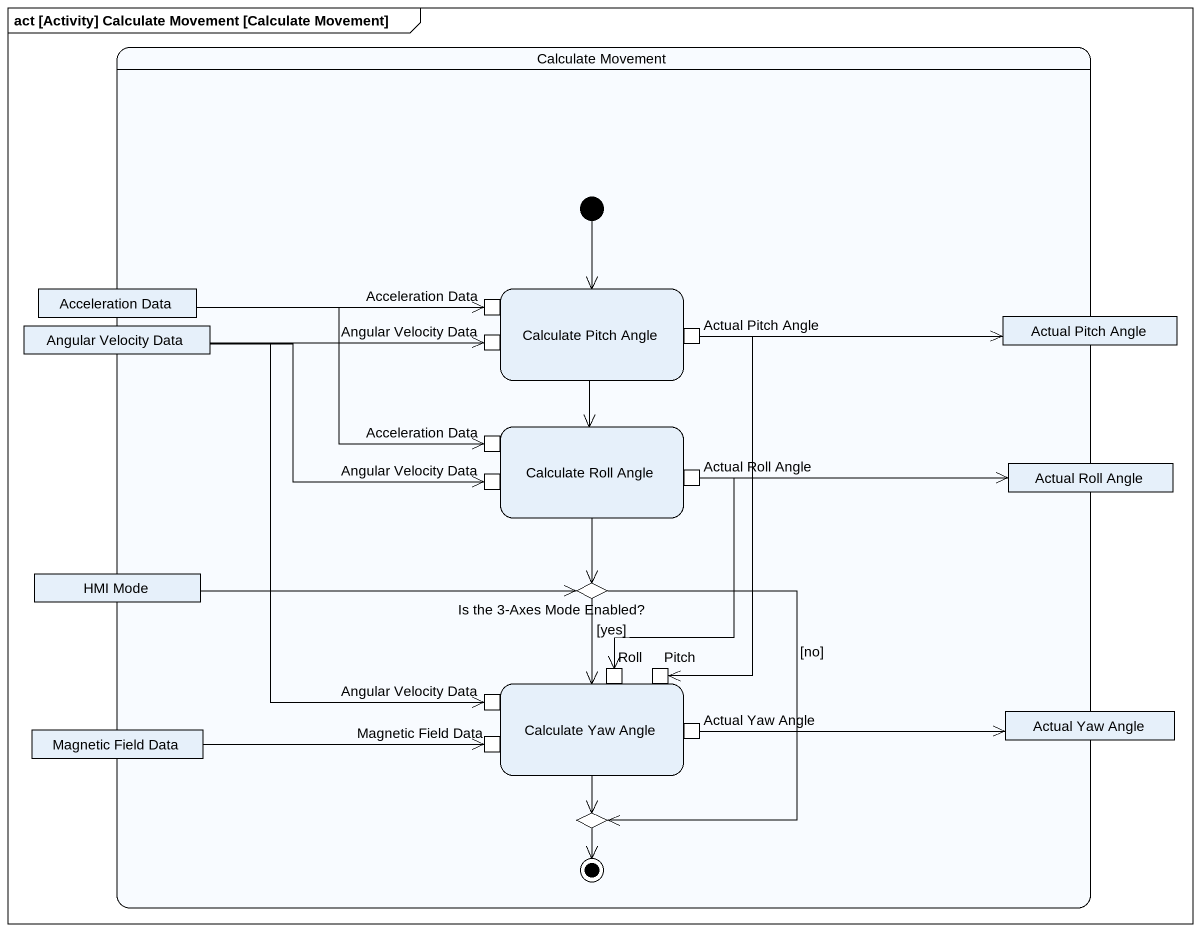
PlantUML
@startuml
mainframe act [Activity] Calculate Movement [Calculate Movement]
hide empty description
state "Calculate Movement" as Calculate_Movement {
  state "Acceleration Data" as Acceleration_Data <<object>>
  state "Calculate Pitch Angle" as Calculate_Pitch_Angle {
    state "Acceleration Data" as Acceleration_Data_2 <<inputPin>>
    state "Angular Velocity Data" as Angular_Velocity_Data_2 <<inputPin>>
    state "Actual Pitch Angle" as Actual_Pitch_Angle <<outputPin>>
  }
  state "Angular Velocity Data" as Angular_Velocity_Data <<object>>
  state "Actual Pitch Angle" as Actual_Pitch_Angle_2 <<object>>
  state "Calculate Roll Angle" as Calculate_Roll_Angle {
    state "Acceleration Data" as Acceleration_Data_3 <<inputPin>>
    state "Angular Velocity Data" as Angular_Velocity_Data_3 <<inputPin>>
    state "Actual Roll Angle" as Actual_Roll_Angle <<outputPin>>
  }
  state "Actual Roll Angle" as Actual_Roll_Angle_2 <<object>>
  state "HMI Mode" as HMI_Mode <<object>>
  state "Is the 3-Axes Mode Enabled?" as Is_the_3_Axes_Mode_Enabled <<choice>>
  state "Calculate Yaw Angle" as Calculate_Yaw_Angle {
    state "Angular Velocity Data" as Angular_Velocity_Data_4 <<inputPin>>
    state Roll <<inputPin>>
    state Pitch <<inputPin>>
    state "Magnetic Field Data" as Magnetic_Field_Data_2 <<inputPin>>
    state "Actual Yaw Angle" as Actual_Yaw_Angle_2 <<outputPin>>
  }
  state "Actual Yaw Angle" as Actual_Yaw_Angle <<object>>
  state "Magnetic Field Data" as Magnetic_Field_Data <<object>>
  state choice1 <<choice>>
  [*] --> Calculate_Pitch_Angle
  choice1 --> [*]
}
Acceleration_Data -right-> Acceleration_Data_2
Acceleration_Data -right-> Acceleration_Data_3
Calculate_Pitch_Angle --> Calculate_Roll_Angle
Angular_Velocity_Data -right-> Angular_Velocity_Data_2
Angular_Velocity_Data -right-> Angular_Velocity_Data_3
Angular_Velocity_Data --> Angular_Velocity_Data_4
Actual_Pitch_Angle -right-> Actual_Pitch_Angle_2
Actual_Pitch_Angle --> Pitch
Calculate_Roll_Angle --> Is_the_3_Axes_Mode_Enabled
Actual_Roll_Angle -right-> Actual_Roll_Angle_2
Actual_Roll_Angle --> Roll
HMI_Mode -right-> Is_the_3_Axes_Mode_Enabled
Is_the_3_Axes_Mode_Enabled --> Calculate_Yaw_Angle : [yes]
Is_the_3_Axes_Mode_Enabled --> choice1 : [no]
Calculate_Yaw_Angle --> choice1
Magnetic_Field_Data -right-> Magnetic_Field_Data_2
Actual_Yaw_Angle_2 -right-> Actual_Yaw_Angle
@enduml
